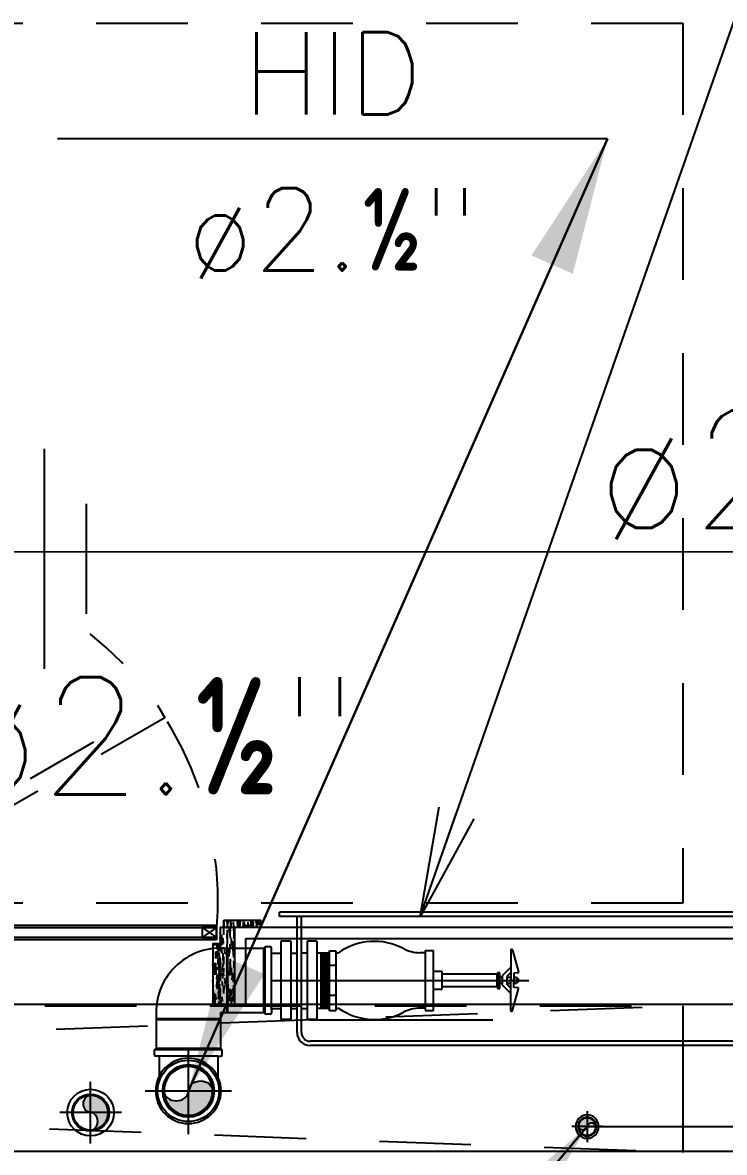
# Model space of a CAD drawing. Header units: millimetres. Extents: x 188.6 to 263.2, y 40.1 to 120.1.
# Drawn here: x 211.347 to 212.304, y 86.378 to 87.919 of the extents above; entities that cross this region are included whole.
import ezdxf
from ezdxf.enums import TextEntityAlignment as Align

# ---------------------------------------------------------------- set-up
doc = ezdxf.new("R2010")
doc.units = ezdxf.units.MM
for name, pattern in [('DASHDOT2', [0.5, 0.25, -0.125, 0, -0.125]), ('HIDDEN2', [0.1875, 0.125, -0.0625]), ('PHANTOM', [2.5, 1.25, -0.25, 0.25, -0.25, 0.25, -0.25]), ('XREF-TIPO$0$HIDDEN', [0.375, 0.25, -0.125])]:
    doc.linetypes.add(name, pattern=pattern)
for name, color, linetype in [('ARQ', 8, 'Continuous'), ('ESTR-PILARES', 11, 'Continuous'), ('ESTR-VIGAS', 11, 'HIDDEN2'), ('ESTRUTURA', 7, 'Continuous'), ('HID-COL-AF', 7, 'Continuous'), ('INC-ALARME-COL', 254, 'Continuous'), ('INC-ALARME-CX', 96, 'Continuous'), ('INC-COL-HID', 254, 'Continuous'), ('INC-HID-CX', 244, 'Continuous'), ('INC-HID-TEXTO', 7, 'Continuous'), ('INC-HIDRANTE', 10, 'Continuous'), ('SPK-CONEXAO', 10, 'Continuous'), ('SPK-TEXTO', 7, 'Continuous'), ('SPK-TUBO-TETO', 12, 'Continuous')]:
    doc.layers.add(name, color=color, linetype=linetype)
doc.styles.add('60-100', font='romans.shx', dxfattribs={"height": 0.16})
doc.styles.add('60-75', font='romans.shx', dxfattribs={"height": 0.12})
doc.styles.add('ROMANS', font='ROMANS.SHX', dxfattribs={"height": 0.15})
doc.dimstyles.new('IND75', dxfattribs={"dimtxt": 0.15, "dimasz": 0.1875, "dimexe": 0.15, "dimexo": 0, "dimgap": 0.1, "dimtad": 1, "dimzin": 10, "dimdsep": 46, "dimtxsty": '60-75', "dimcen": 0, "dimclrd": 256, "dimclre": 1, "dimclrt": 256, "dimadec": 0, "dimazin": 0, "dimtfac": 1, "dimtix": 1, "dimtmove": 2, "dimatfit": 3, "dimfxl": 0.15, "dimtolj": 1, "dimtzin": 6, "dimarcsym": 0})
doc.dimstyles.new('SETAS75', dxfattribs={"dimtxt": 0.16, "dimasz": 0.15, "dimexe": 0.15, "dimexo": 0, "dimgap": 0.1, "dimtad": 1, "dimzin": 10, "dimdsep": 46, "dimtxsty": '60-100', "dimblk1": 'OPEN', "dimblk2": 'OPEN', "dimsah": 1, "dimcen": 0, "dimclrd": 244, "dimclre": 244, "dimclrt": 7, "dimadec": 0, "dimazin": 0, "dimtfac": 1, "dimtix": 1, "dimtmove": 2, "dimatfit": 3, "dimldrblk": 'OPEN', "dimfxl": 0.15, "dimtolj": 1, "dimtzin": 6, "dimarcsym": 0})

# ---------------------------------------------------------------- blocks, each defined once
blk = doc.blocks.new('COBERTURA_29-09-2016')
at = {"layer": 'ESTR-PILARES', "linetype": 'Continuous'}
blk.add_lwpolyline([(5.570000250000017, 0.2000002500000022), (5.570000250000017, 0)], dxfattribs=at)
at = {"layer": 'ESTR-VIGAS'}
for p, q in [((4.040673750000014, 0.1430422500000006), (5.570000250000017, 0.2000002500000022)), ((4.031955000000013, 0.0572827500000059), (5.570000250000017, 0))]:
    blk.add_line(p, q, dxfattribs=at)
for points in [[(4.545000000000012, 1.540000500000004), (5.570000250000017, 1.540000500000004)], [(5.570000250000017, 1.540000500000004), (5.570000250000017, 0.3400005000000021)], [(5.570000250000017, 0.3400005000000021), (0.2000002499999987, 0.3400005000000021)], [(0.2000002499999987, 0.2000002500000022), (5.570000250000017, 0.2000002500000022)]]:
    blk.add_lwpolyline(points, dxfattribs=at)
blk = doc.blocks.new('XREF-TIPO$0$A$C17B41C2F')
at = {"color": 0}
for p, q in [((-0.0500000473812179, 0.0168749634176493), (-0.0305222213037268, 0.0031507220119238)), ((-0.0305222213037268, 0.0168749634176493), (-0.0500000473812179, 0.0031507220119238)), ((0.2402610395802185, 0.0031372644007206), (0.2597388656577095, 0.0168749634176493)), ((0.2597388656577095, 0.0031372644007206), (0.2402610395802185, 0.0168749634176493))]:
    blk.add_line(p, q, dxfattribs=at)
at = {"color": 0, "ltscale": 0.5}
for p, q in [((0.5305221265416549, 0.0168749634176493), (0.5499999526191459, 0.0031507220119238)), ((0.5499999526191459, 0.0168749634176493), (0.5305221265416549, 0.0031507220119238))]:
    blk.add_line(p, q, dxfattribs=at)
for points in [[(-0.0500000473812179, -3.53902578e-08), (0.5499999526191459, -3.53902578e-08), (0.5499999526191459, 0.0199999641627073), (-0.0500000473812179, 0.0199999641627073)], [(-0.0500000473812179, 0.0031507220119238), (0.5499999526191459, 0.0031249653548002), (0.5499999526191459, 0.0168749634176493), (-0.0500000473812179, 0.0168749634176493), (-0.0500000473812179, 0.0031507220119238)], [(0.5499999526191459, 0.0031507220119238), (0.5305221265416549, 0.0031507220119238), (0.5305221265416549, 0.0168749634176493), (0.5499999526191459, 0.0168749634176493)]]:
    blk.add_lwpolyline(points, close=True, dxfattribs=at)
at = {"color": 0}
for points in [[(-0.0305222213037268, 0.0031507220119238), (-0.0500000473812179, 0.0031507220119238), (-0.0500000473812179, 0.0168749634176493), (-0.0305222213037268, 0.0168749634176493)], [(0.2597388656577095, 0.0168749634176493), (0.2402610395802185, 0.0168749634176493), (0.2402610395802185, 0.0031372644007206), (0.2597388656577095, 0.0031372644007206)]]:
    blk.add_lwpolyline(points, close=True, dxfattribs=at)
blk = doc.blocks.new('A$C0BE265FA')
at = {"layer": 'ARQ'}
h = blk.add_hatch(dxfattribs=at)
h.set_pattern_fill('WOOD8', color=256, scale=0.04, angle=90, pattern_type=2)
h.set_pattern_definition([(79.69520000000003, (-5.020500730395269, -1.197394129805843), (0.0399997950214397, 0.2400000384339161), [0.00447212, -0.4427414399999975]), (90, (-5.019700730474142, -1.192994129829912), (-0.04, 0.04), [0.0044, -0.0356]), (108.4348999999999, (-5.019700730474142, -1.188594129853754), (-0.0399999361289083, 0.0800000173837185), [0.00379472, -0.1226963599999994]), (262.875, (-5.020900730414269, -1.184994128519064), (0.0399999312757586, 0.2800000151938114), [0.00322492, -0.3192654]), (264.8056, (-5.021300730433267, -1.188194128670829), (0.0399998089879781, 0.4000000268017958), [0.00441816, -0.4373962800000001]), (284.0361999999999, (-5.021700730451812, -1.19259412864676), (0.0399999222944498, -0.1200000218395896), [0.00494772, -0.15997648]), (99.46229999999994, (-5.020500730395269, -1.19419412965385), (-0.0399999255680974, 0.2000000309478123), [0.00243312, -0.2408774]), (83.65980000000005, (-5.020900730414269, -1.191794130005745), (-0.0400000631583878, -0.3199999761042569), [0.00362216, -0.35859324]), (275.7106, (-5.020500730395269, -1.188194128670829), (0.0400000525866517, -0.3599999769398341), [0.00401996, -0.3979750799999975]), (258.6901000000001, (-5.020100730493138, -1.192194129326707), (0.0399999052864643, 0.1600000300892381), [0.0020396, -0.2019211599999988]), (84.8056, (-5.020100730493138, -1.200994129278797), (-0.0399998089879779, -0.4000000268017958), [0.00441816, -0.4373962800000001]), (78.69009999999997, (-5.019700730474142, -1.196594129302865), (-0.0399999052864644, -0.160000030089238), [0.0040792, -0.19988156]), (90, (-5.018900730436143, -1.19259412864676), (-0.04, 0.04), [0.0048, -0.0352]), (110.5559999999999, (-5.018900730436143, -1.187794129349867), (-0.0799998398568635, 0.2000000737816969), [0.0034176, -0.3383425599999999]), (93.81409999999993, (-5.020100730493138, -1.184594129197876), (-0.0400002449589481, 0.5599999736578523), [0.00601332, -0.59531852]), (84.8056, (-5.020500730395269, -1.178594130077725), (-0.0399998089879779, -0.4000000268017958), [0.00441816, -0.4373962800000001]), (90, (-5.020100730493138, -1.174194130100886), (-0.04, 0.04), [0.0044, -0.0356]), (95.19439999999994, (-5.020100730493138, -1.209794129230886), (-0.039999808987978, 0.4000000268017958), [0.00441816, -0.4373962800000001]), (84.8056, (-5.020500730395269, -1.205394129254726), (-0.0399998089879779, -0.4000000268017958), [0.00441816, -0.4373962800000001]), (90, (-5.020900730414269, -1.209794129230886), (-0.04, 0.04), [0.0024, -0.0376]), (95.19439999999994, (-5.020900730414269, -1.207394129582779), (-0.039999808987978, 0.4000000268017958), [0.00441816, -0.4373962800000001]), (90, (-5.021300730433267, -1.20299412960685), (-0.04, 0.04), [0.004, -0.036]), (100.3048, (-5.021300730433267, -1.198994128950744), (0.0399997950214397, -0.2400000384339161), [0.00447212, -0.44274144]), (95.19439999999994, (-5.022100730471264, -1.194594128974812), (-0.039999808987978, 0.4000000268017958), [0.00441816, -0.4373962800000001]), (84.8056, (-5.022500730490263, -1.19019412899911), (-0.0399998089879779, -0.4000000268017958), [0.00441816, -0.4373962800000001]), (84.8056, (-5.022100730471264, -1.185794129022724), (-0.0399998089879779, -0.4000000268017958), [0.00441816, -0.4373962800000001]), (81.86989999999993, (-5.021700730451812, -1.181394129045884), (-0.03999997423262201, -0.2399999910584448), [0.00565684, -0.2771858399999974]), (90, (-5.020900730414269, -1.175794129245787), (-0.04, 0.04), [0.006, -0.034]), (77.47120000000002, (-4.996900730438483, -1.177394128390687), (0.0399999841217957, 0.2000000128163639), [0.0036878, -0.36509396]), (84.28939999999999, (-4.99610073040003, -1.173794128917734), (-0.0400000525866517, -0.3599999769398341), [0.00401996, -0.3979750800000001]), (98.13009999999994, (-4.996900730438483, -1.177394128390687), (-0.0399999742326217, 0.2399999910584448), [0.00282844, -0.2800142800000001]), (99.46229999999994, (-4.997300730457027, -1.174594129422074), (-0.0399999255680974, 0.2000000309478123), [0.0048662, -0.23844428]), (90, (-4.998100730495025, -1.209794129230886), (-0.04, 0.04), [0.0048, -0.0352]), (80.5377, (-4.998100730495025, -1.204994129933765), (-0.0399999255680975, -0.2000000309478122), [0.00243312, -0.2408774]), (291.8014, (-4.997700730476026, -1.202594128423696), (-0.039999996420026, 0.1200000109204308), [0.00215408, -0.21325252]), (282.9946000000001, (-4.996900730438483, -1.20459412875084), (-0.0799999031031338, 0.3600000307099759), [0.00533668, -0.5283298799999999]), (82.87500000000001, (-4.996900730438483, -1.172994128414984), (-0.0399999312757587, -0.2800000151938114), [0.00322492, -0.3192654]), (97.12499999999991, (-4.996900730438483, -1.172994128414984), (-0.0399999312757586, 0.2800000151938114), [0.00322492, -0.3192654]), (90, (-4.997300730457027, -1.209794129230886), (-0.04, 0.04), [0.0032, -0.0368]), (284.0361999999999, (-4.997300730457027, -1.206594129078894), (0.0399999222944498, -0.1200000218395896), [0.00329848, -0.16162576]), (86.63350000000004, (-4.998500730398064, -1.200994129278797), (-0.0400004385341794, -0.6399999728787479), [0.00681176, -0.6743637199999949]), (87.70940000000003, (-4.998100730495025, -1.19419412965385), (-0.0399998301250331, -0.9600000051670294), [0.010008, -0.9907916800000002]), (93.17979999999955, (-4.997700730476026, -1.184194129877822), (-0.0399996416930524, 0.6800000201079799), [0.00721112, -0.7138991599999974]), (99.46229999999994, (-4.998100730495025, -1.176994129069725), (-0.0399999255680974, 0.2000000309478123), [0.00729932, -0.2360112]), (100.3048, (-4.994500730439995, -1.209794129230886), (0.0399997950214397, -0.2400000384339161), [0.00447212, -0.44274144]), (105.9454, (-4.995300730479356, -1.205394129254726), (0.0399999955718552, -0.1600000050660861), [0.00582408, -0.28538032]), (90, (-4.996900730438483, -1.199794129454857), (-0.04, 0.04), [0.0052, -0.0348]), (81.86989999999993, (-4.996900730438483, -1.194594128974812), (-0.03999997423262201, -0.2399999910584448), [0.00565684, -0.2771858399999974]), (93.57629999999935, (-4.99610073040003, -1.188994129174715), (-0.0399996286932699, 0.600000026173364), [0.00641248, -0.6348362799999994]), (81.25380000000001, (-4.996500730419029, -1.182594128870731), (0.0400001678823012, 0.279999973454254), [0.00526116, -0.5208566799999949]), (75.96380000000005, (-4.995700730496992, -1.177394128390687), (-0.0399999222944498, -0.1200000218395896), [0.00494772, -0.15997648]), (90, (-4.994500730439995, -1.172594129093794), (-0.04, 0.04), [0.0028, -0.0372]), (264.8056, (-4.998500730398064, -1.200994129278797), (0.0399998089879781, 0.4000000268017958), [0.00883628, -0.4329781600000003]), (85.23639999999993, (-5.000900730396097, -1.209794129230886), (-0.0399996613064505, -0.4400000378527836), [0.00963328, -0.4720305200000002]), (90, (-5.000100730474059, -1.200194128774682), (-0.04, 0.04), [0.0092, -0.0308]), (94.08559999999996, (-5.000100730474059, -1.190994129501859), (-0.0399998452941669, 0.5200000059605934), [0.0112285199999999, -0.5501981999999951]), (90, (-5.000900730396097, -1.17979412990212), (-0.04, 0.04), [0.01, -0.03]), (97.12499999999991, (-4.99250073046187, -1.209794129230886), (-0.0399999312757586, 0.2800000151938114), [0.00967472, -0.3128156]), (96.34019999999997, (-4.993700730403361, -1.200194128774682), (-0.0400000631583877, 0.3199999761042569), [0.00724432, -0.3549710800000001]), (87.51039999999998, (-4.994500730439995, -1.192994129829912), (-0.0400007146107917, -0.8799999791882172), [0.00920868, -0.91166048]), (83.48020000000005, (-4.994100730420996, -1.183794128695126), (-0.1199999810097492, -1.039999991634944), [0.01409112, -1.395022079999999]), (93.01279999999981, (-5.018500730417144, -1.209794129230886), (-0.0400001641951632, 0.7200000004678956), [0.00761052, -0.7534413999999995]), (81.86989999999993, (-5.018900730436143, -1.202194129102735), (-0.03999997423262201, -0.2399999910584448), [0.0084852799999999, -0.2743574399999974]), (87.61409999999995, (-5.017700730495107, -1.193794128470698), (-0.0399993108224176, -0.9200000209549773), [0.0096083199999999, -0.9512246399999952]), (100.6197, (-5.017300730476109, -1.184194129877822), (0.0800003233247349, -0.4399999361847267), [0.00651152, -0.64464128]), (90, (-5.018500730417144, -1.17779412957384), (-0.04, 0.04), [0.008, -0.032]), (86.82020000000004, (-5.023300730410936, -1.209794129230886), (-0.0399996416930523, -0.6800000201079799), [0.00721112, -0.713899159999995]), (96.00899999999996, (-5.022900730393302, -1.202594128423696), (0.0399999726992737, -0.3999999900362416), [0.007642, -0.75655692]), (96.7098, (-5.023700730431301, -1.194994130157738), (0.0399997552497613, -0.3600000399100522), [0.00684688, -0.6778428000000001]), (84.28939999999999, (-5.024500730469299, -1.188194128670829), (-0.0400000525866517, -0.3599999769398341), [0.00803992, -0.39395512]), (77.90519999999998, (-5.023700730431301, -1.180194129221717), (-0.0800002693395147, -0.359999944064556), [0.00572712, -0.56698572]), (99.46229999999994, (-5.022500730490263, -1.174594129422074), (-0.0399999255680974, 0.2000000309478123), [0.0048662, -0.23844428]), (93.81409999999993, (-5.015700730400113, -1.209794129230886), (-0.0400002449589481, 0.5599999736578523), [0.00601332, -0.59531852]), (77.19570000000002, (-5.016100730419112, -1.203794130110735), (-0.1200002955069241, -0.519999913875351), [0.0090244, -0.89341672]), (90, (-5.014100730440077, -1.194994130157738), (-0.04, 0.04), [0.01, -0.03]), (95.44029999999985, (-5.014100730440077, -1.184994128519064), (0.0399997348496507, -0.4400000124883264), [0.008438, -0.8353629199999995]), (96.7098, (-5.014900730478075, -1.176594129749672), (0.0399997552497613, -0.3600000399100522), [0.00684688, -0.6778428000000001]), (90, (-5.026100730428423, -1.209794129230886), (-0.04, 0.04), [0.0068, -0.0332]), (98.13009999999994, (-5.026100730428423, -1.20299412960685), (-0.0399999742326217, 0.2399999910584448), [0.01131372, -0.2715289999999999]), (87.61409999999995, (-5.027700730388005, -1.191794130005745), (-0.0399993108224176, -0.9200000209549773), [0.0096083199999999, -0.9512246399999952]), (84.47250000000003, (-5.02730073048542, -1.182194129549769), (0.0799994151865981, 0.840000068775989), [0.01245792, -1.233335]), (96.8428, (-4.989700730446202, -1.209794129230886), (0.0800003199169901, -0.6799999746191423), [0.0100717599999999, -0.9971025199999948]), (90, (-4.990900730503199, -1.199794129454857), (-0.04, 0.04), [0.0112, -0.0288]), (86.34780000000003, (-4.990900730503199, -1.188594129853754), (-0.0799994919411372, -1.240000037688629), [0.0188382399999999, -1.864987639999988]), (90, (-5.003700730412218, -1.209794129230886), (-0.04, 0.04), [0.0096, -0.0304]), (94.76359999999987, (-5.003700730412218, -1.200194128774682), (-0.0399996613064504, 0.4400000378527836), [0.0096332799999999, -0.4720305199999979]), (88.15239999999996, (-5.004500730450216, -1.190594128318707), (-0.0399997735908692, -1.200000018572352), [0.01240644, -1.22823856]), (87.2737, (-5.004100730431217, -1.178194128895029), (-0.0399998407090877, -0.8000000117989386), [0.00840952, -0.8325423200000001]), (84.8056, (-5.010100730482918, -1.209794129230886), (-0.0399998089879779, -0.4000000268017958), [0.00883628, -0.4329781600000002]), (90, (-5.00930073044492, -1.200994129278797), (-0.04, 0.04), [0.0128, -0.0272]), (91.90919999999942, (-5.00930073044492, -1.188194128670829), (-0.0400009696431283, 1.159999961263149), [0.01200668, -1.188659799999997]), (93.57629999999935, (-5.009700730464373, -1.176194128566975), (-0.0399996286932699, 0.600000026173364), [0.00641248, -0.6348362799999994])])
h.paths.add_polyline_path([(0.3496704027588748, -1.209794129230886), (0.3496704027588748, -1.199794129454857), (0.2996704028296335, -1.199794129454857), (0.2996704028296335, -1.209794129230886)])
h = blk.add_hatch(dxfattribs=at)
h.set_pattern_fill('WOOD8', color=256, scale=0.04, angle=90, pattern_type=2)
h.set_pattern_definition([(79.69520000000003, (-4.985500730479087, -1.287503030845073), (0.0399997950214397, 0.2400000384339161), [0.00447212, -0.4427414399999976]), (90, (-4.98470073055705, -1.283103030868915), (-0.04, 0.04), [0.0044, -0.0356]), (108.4348999999999, (-4.98470073055705, -1.278703030892984), (-0.0399999361289083, 0.0800000173837185), [0.00379472, -0.1226963599999994]), (262.875, (-4.985900730498086, -1.27510302955784), (0.0399999312757586, 0.2800000151938114), [0.00322492, -0.3192654]), (264.8056, (-4.986300730517085, -1.278303029709832), (0.0399998089879781, 0.4000000268017958), [0.00441816, -0.4373962800000001]), (284.0361999999999, (-4.986700730536084, -1.282703029685989), (0.0399999222944498, -0.1200000218395896), [0.00494772, -0.15997648]), (99.46229999999994, (-4.985500730479087, -1.28430303069308), (-0.0399999255680974, 0.2000000309478123), [0.00243312, -0.2408774]), (83.65980000000005, (-4.985900730498086, -1.281903031044975), (-0.0400000631583878, -0.3199999761042569), [0.00362216, -0.35859324]), (275.7106, (-4.985500730479087, -1.278303029709832), (0.0400000525866517, -0.3599999769398341), [0.00401996, -0.3979750799999975]), (258.6901000000001, (-4.98510073057605, -1.282303030365028), (0.0399999052864643, 0.1600000300892381), [0.0020396, -0.2019211599999988]), (84.8056, (-4.98510073057605, -1.291103030318025), (-0.0399998089879779, -0.4000000268017958), [0.00441816, -0.4373962800000001]), (78.69009999999997, (-4.98470073055705, -1.286703030340959), (-0.0399999052864644, -0.160000030089238), [0.0040792, -0.19988156]), (90, (-4.983900730519052, -1.282703029685989), (-0.04, 0.04), [0.0048, -0.0352]), (110.5559999999999, (-4.983900730519052, -1.27790303038887), (-0.0799998398568635, 0.2000000737816969), [0.0034176, -0.3383425599999999]), (93.81409999999993, (-4.98510073057605, -1.274703030236878), (-0.0400002449589481, 0.5599999736578523), [0.00601332, -0.59531852]), (84.8056, (-4.985500730479087, -1.268703031116045), (-0.0399998089879779, -0.4000000268017958), [0.00441816, -0.4373962800000001]), (90, (-4.98510073057605, -1.264303031139887), (-0.04, 0.04), [0.0044, -0.0356]), (95.19439999999994, (-4.98510073057605, -1.299903030269661), (-0.039999808987978, 0.4000000268017958), [0.00441816, -0.4373962800000001]), (84.8056, (-4.985500730479087, -1.295503030293956), (-0.0399998089879779, -0.4000000268017958), [0.00441816, -0.4373962800000001]), (90, (-4.985900730498086, -1.299903030269661), (-0.04, 0.04), [0.0024, -0.0376]), (95.19439999999994, (-4.985900730498086, -1.29750303062201), (-0.039999808987978, 0.4000000268017958), [0.00441816, -0.4373962800000001]), (90, (-4.986300730517085, -1.293103030644715), (-0.04, 0.04), [0.004, -0.036]), (100.3048, (-4.986300730517085, -1.289103029989972), (0.0399997950214397, -0.2400000384339161), [0.00447212, -0.44274144]), (95.19439999999994, (-4.987100730555083, -1.284703030014042), (-0.039999808987978, 0.4000000268017958), [0.00441816, -0.4373962800000001]), (84.8056, (-4.987500730574082, -1.280303030037885), (-0.0399998089879779, -0.4000000268017958), [0.00441816, -0.4373962800000001]), (84.8056, (-4.987100730555083, -1.275903030061043), (-0.0399998089879779, -0.4000000268017958), [0.00441816, -0.4373962800000001]), (81.86989999999993, (-4.986700730536084, -1.271503030084885), (-0.03999997423262201, -0.2399999910584448), [0.00565684, -0.2771858399999974]), (90, (-4.985900730498086, -1.265903030285015), (-0.04, 0.04), [0.006, -0.034]), (77.47120000000002, (-4.961900730522302, -1.267503029429008), (0.0399999841217957, 0.2000000128163639), [0.0036878, -0.36509396]), (84.28939999999999, (-4.961100730483848, -1.263903029956964), (-0.0400000525866517, -0.3599999769398341), [0.00401996, -0.3979750800000001]), (98.13009999999994, (-4.961900730522302, -1.267503029429008), (-0.0399999742326217, 0.2399999910584448), [0.00282844, -0.2800142800000001]), (99.46229999999994, (-4.962300730541301, -1.26470303046085), (-0.0399999255680974, 0.2000000309478123), [0.0048662, -0.23844428]), (90, (-4.963100730579299, -1.299903030269661), (-0.04, 0.04), [0.0048, -0.0352]), (80.5377, (-4.963100730579299, -1.295103030972768), (-0.0399999255680975, -0.2000000309478122), [0.00243312, -0.2408774]), (291.8014, (-4.962700730559845, -1.292703029462018), (-0.039999996420026, 0.1200000109204308), [0.00215408, -0.21325252]), (282.9946000000001, (-4.961900730522302, -1.294703029790071), (-0.0799999031031338, 0.3600000307099759), [0.00533668, -0.5283298799999999]), (82.87500000000001, (-4.961900730522302, -1.26310302945285), (-0.0399999312757587, -0.2800000151938114), [0.00322492, -0.3192654]), (97.12499999999991, (-4.961900730522302, -1.26310302945285), (-0.0399999312757586, 0.2800000151938114), [0.00322492, -0.3192654]), (90, (-4.962300730541301, -1.299903030269661), (-0.04, 0.04), [0.0032, -0.0368]), (284.0361999999999, (-4.962300730541301, -1.296703030117668), (0.0399999222944498, -0.1200000218395896), [0.00329848, -0.16162576]), (86.63350000000004, (-4.963500730482336, -1.291103030318025), (-0.0400004385341794, -0.6399999728787479), [0.00681176, -0.6743637199999952]), (87.70940000000003, (-4.963100730579299, -1.28430303069308), (-0.0399998301250331, -0.9600000051670294), [0.010008, -0.9907916800000002]), (93.17979999999955, (-4.962700730559845, -1.274303030917052), (-0.0399996416930524, 0.6800000201079799), [0.00721112, -0.7138991599999974]), (99.46229999999994, (-4.963100730579299, -1.267103030108954), (-0.0399999255680974, 0.2000000309478123), [0.00729932, -0.2360112]), (100.3048, (-4.959500730525177, -1.299903030269661), (0.0399997950214397, -0.2400000384339161), [0.00447212, -0.44274144]), (105.9454, (-4.960300730562267, -1.295503030293956), (0.0399999955718552, -0.1600000050660861), [0.00582408, -0.28538032]), (90, (-4.961900730522302, -1.289903030492722), (-0.04, 0.04), [0.0052, -0.0348]), (81.86989999999993, (-4.961900730522302, -1.284703030014042), (-0.03999997423262201, -0.2399999910584448), [0.00565684, -0.2771858399999974]), (93.5762999999994, (-4.961100730483848, -1.279103030213035), (-0.0399996286932699, 0.600000026173364), [0.00641248, -0.6348362799999993]), (81.25380000000001, (-4.961500730502847, -1.272703029909052), (0.0400001678823012, 0.279999973454254), [0.00526116, -0.520856679999995]), (75.96380000000005, (-4.960700730582174, -1.267503029429008), (-0.0399999222944498, -0.1200000218395896), [0.00494772, -0.15997648]), (90, (-4.959500730525177, -1.262703030133024), (-0.04, 0.04), [0.0028, -0.0372]), (264.8056, (-4.963500730482336, -1.291103030318025), (0.0399998089879781, 0.4000000268017958), [0.00883628, -0.4329781600000003]), (85.23639999999993, (-4.965900730479005, -1.299903030269661), (-0.0399996613064505, -0.4400000378527836), [0.00963328, -0.4720305200000002]), (90, (-4.965100730558333, -1.290303029813911), (-0.04, 0.04), [0.0092, -0.0308]), (94.08559999999996, (-4.965100730558333, -1.281103030540634), (-0.0399998452941669, 0.5200000059605934), [0.0112285199999999, -0.5501981999999951]), (90, (-4.965900730479005, -1.269903030940895), (-0.04, 0.04), [0.01, -0.03]), (97.12499999999991, (-4.957500730546144, -1.299903030269661), (-0.0399999312757586, 0.2800000151938114), [0.00967472, -0.3128156]), (96.34019999999997, (-4.958700730487179, -1.290303029813911), (-0.0400000631583877, 0.3199999761042569), [0.00724432, -0.3549710800000001]), (87.51039999999998, (-4.959500730525177, -1.283103030868915), (-0.0400007146107917, -0.8799999791882172), [0.00920868, -0.91166048]), (83.48020000000005, (-4.959100730505269, -1.27390302973299), (-0.1199999810097492, -1.039999991634944), [0.01409112, -1.395022079999999]), (93.01279999999981, (-4.983500730500053, -1.299903030269661), (-0.0400001641951632, 0.7200000004678956), [0.00761052, -0.7534413999999995]), (81.86989999999993, (-4.983900730519052, -1.292303030141965), (-0.03999997423262201, -0.2399999910584448), [0.0084852799999999, -0.2743574399999975]), (87.61409999999995, (-4.982700730579381, -1.283903029509928), (-0.0399993108224176, -0.9200000209549773), [0.0096083199999999, -0.9512246399999952]), (100.6197, (-4.982300730559926, -1.274303030917052), (0.0800003233247349, -0.4399999361847267), [0.00651152, -0.64464128]), (90, (-4.983500730500053, -1.267903030612842), (-0.04, 0.04), [0.008, -0.032]), (86.82020000000004, (-4.988300730496121, -1.299903030269661), (-0.0399996416930523, -0.6800000201079799), [0.00721112, -0.713899159999995]), (96.00899999999996, (-4.987900730476211, -1.292703029462018), (0.0399999726992737, -0.3999999900362416), [0.007642, -0.75655692]), (96.7098, (-4.98870073051512, -1.285103031196968), (0.0399997552497613, -0.3600000399100522), [0.00684688, -0.6778428000000001]), (84.28939999999999, (-4.989500730552208, -1.278303029709832), (-0.0400000525866517, -0.3599999769398341), [0.00803992, -0.39395512]), (77.90519999999998, (-4.98870073051512, -1.270303030260947), (-0.0800002693395147, -0.359999944064556), [0.00572712, -0.56698572]), (99.46229999999994, (-4.987500730574082, -1.26470303046085), (-0.0399999255680974, 0.2000000309478123), [0.0048662, -0.23844428]), (93.81409999999993, (-4.980700730483932, -1.299903030269661), (-0.0400002449589481, 0.5599999736578523), [0.00601332, -0.59531852]), (77.19570000000002, (-4.981100730502929, -1.293903031149056), (-0.1200002955069241, -0.519999913875351), [0.0090244, -0.89341672]), (90, (-4.979100730523896, -1.285103031196968), (-0.04, 0.04), [0.01, -0.03]), (95.44029999999985, (-4.979100730523896, -1.27510302955784), (0.0399997348496507, -0.4400000124883264), [0.008438, -0.8353629199999995]), (96.7098, (-4.979900730562348, -1.266703030788903), (0.0399997552497613, -0.3600000399100522), [0.00684688, -0.6778428000000001]), (90, (-4.991100730512243, -1.299903030269661), (-0.04, 0.04), [0.0068, -0.0332]), (98.13009999999994, (-4.991100730512243, -1.293103030644715), (-0.0399999742326217, 0.2399999910584448), [0.01131372, -0.2715289999999999]), (87.61409999999995, (-4.992700730472278, -1.281903031044975), (-0.0399993108224176, -0.9200000209549773), [0.0096083199999999, -0.9512246399999952]), (84.47250000000003, (-4.992300730569241, -1.272303030588999), (0.0799994151865981, 0.840000068775989), [0.01245792, -1.233335]), (96.8428, (-4.954700730529112, -1.299903030269661), (0.0800003199169901, -0.6799999746191423), [0.0100717599999999, -0.9971025199999948]), (90, (-4.955900730586109, -1.289903030492722), (-0.04, 0.04), [0.0112, -0.0288]), (86.34780000000003, (-4.955900730586109, -1.278703030892984), (-0.0799994919411372, -1.240000037688629), [0.0188382399999999, -1.864987639999988]), (90, (-4.968700730496037, -1.299903030269661), (-0.04, 0.04), [0.0096, -0.0304]), (94.76359999999987, (-4.968700730496037, -1.290303029813911), (-0.0399996613064504, 0.4400000378527836), [0.0096332799999999, -0.472030519999998]), (88.15239999999996, (-4.969500730534035, -1.280703029357936), (-0.0399997735908692, -1.200000018572352), [0.01240644, -1.22823856]), (87.2737, (-4.969100730515036, -1.268303029932894), (-0.0399998407090877, -0.8000000117989386), [0.00840952, -0.8325423200000001]), (84.8056, (-4.975100730567191, -1.299903030269661), (-0.0399998089879779, -0.4000000268017958), [0.00883628, -0.4329781600000002]), (90, (-4.974300730529193, -1.291103030318025), (-0.04, 0.04), [0.0128, -0.0272]), (91.90919999999942, (-4.974300730529193, -1.278303029709832), (-0.0400009696431283, 1.159999961263149), [0.01200668, -1.188659799999997]), (93.5762999999994, (-4.974700730548192, -1.26630302960484), (-0.0399996286932699, 0.600000026173364), [0.00641248, -0.6348362799999993])])
h.paths.add_polyline_path([(0.2846724246501253, -1.31472879702187), (0.3146724246767008, -1.31472879702187), (0.3146704028440581, -1.209794129230886), (0.2946704028249769, -1.209794129230886), (0.2946704028249769, -1.23179413075104), (0.2846704028147542, -1.23179413075104)])
for p, q in [((0.3146733832918471, -1.314729251047991), (0.3146704028958993, -1.209795082261961)), ((1.144999275396002, -1.209615267524668), (0.3483850810589502, -1.209797635520998)), ((0.3296704139170288, -1.224729702793865), (1.129999353433049, -1.224729702793865)), ((0.3296704139170288, -1.314729704954742), (0.3296704139170288, -1.224729702793865)), ((0.3296704139170288, -1.314729704954742), (-0.3353321068930199, -1.314709768060082)), ((1.039999353600705, -1.314729704954742), (0.3296704139170288, -1.314729704954742)), ((-4.640328100989335, -1.51485720351502), (1.307903544704004, -1.514857191421696)), ((-4.550328101040122, -1.514855188201863), (2.042505899888054, -1.514855188201863))]:
    blk.add_line(p, q, dxfattribs=at)
at = {"layer": 'ARQ', "linetype": 'XREF-TIPO$0$HIDDEN', "ltscale": 0.3}
blk.add_lwpolyline([(0.219285644870979, -0.9237806109899792), (-0.3003295974003777, -1.223780610989932), (-0.3103295971764055, -1.206460103300741), (0.2092856450940417, -0.9064601033019244)], close=True, dxfattribs=at)
blk.add_lwpolyline([(0.219285644870979, -0.9237806109899792), (-0.3003295974003777, -1.223780610989932), (-0.3103295971764055, -1.206460103300741), (0.2092856450940417, -0.9064601033019244)], close=True, dxfattribs=at)
at = {"layer": 'ARQ', "ltscale": 0.5}
blk.add_lwpolyline([(0.2996704028296335, -1.199794129454857), (0.3496704027588748, -1.199794129454857), (0.3496704027588748, -1.209794129230886), (0.2996704028296335, -1.209794129230886)], close=True, dxfattribs=at)
blk.add_lwpolyline([(0.2996704028296335, -1.199794129454857), (0.3496704027588748, -1.199794129454857), (0.3496704027588748, -1.209794129230886), (0.2996704028296335, -1.209794129230886)], close=True, dxfattribs=at)
blk.add_lwpolyline([(0.3146704028440581, -1.209794129230886), (0.2946704028249769, -1.209794129230886), (0.2946704028249769, -1.23179413075104), (0.2846704028147542, -1.23179413075104), (0.2846724246501253, -1.31472879702187), (0.3146724246767008, -1.31472879702187), (0.3146704028440581, -1.209794129230886)], dxfattribs=at)
blk.add_lwpolyline([(0.3146704028440581, -1.209794129230886), (0.2946704028249769, -1.209794129230886), (0.2946704028249769, -1.23179413075104), (0.2846704028147542, -1.23179413075104), (0.2846724246501253, -1.31472879702187), (0.3146724246767008, -1.31472879702187), (0.3146704028440581, -1.209794129230886)], dxfattribs=at)
at = {"layer": 'ARQ', "linetype": 'XREF-TIPO$0$HIDDEN', "ltscale": 0.3}
blk.add_arc((-0.1746340919103204, -1.172674133933924), 0.4662650249396418, 354.6115353125227, 51.21648042674089, dxfattribs=at)
at = {"layer": 'ARQ', "xscale": -1}
blk.add_blockref('XREF-TIPO$0$A$C17B41C2F', (0.2396703554427404, -1.226460067463904), dxfattribs=at)
blk = doc.blocks.new('RED')
for p, q in [((0, -0.2000000000000455), (0, 0.2000000000000455)), ((0.0765973255338395, -0.1000000000001364), (0.0765973255338395, 0.1000000000001364))]:
    blk.add_line(p, q)
blk = doc.blocks.new('INDU')
at = {"color": 7}
blk.add_line((-0.0049999999999955, 0), (0.0049999999999955, 0), dxfattribs=at)
at = {"style": 'ROMANS'}
for tag, p in [('TQ-01', (0, 0.0011890419920064)), ('100', (0, -0.0017175051823415))]:
    blk.add_attdef(tag, text='', height=0.0015, dxfattribs=at).set_placement(p, align=Align.MIDDLE)
blk = doc.blocks.new('C50')
h = blk.add_hatch(color=8)
edge = h.paths.add_edge_path()
edge.add_arc((1.0388284327e-05, 3.6e-15), 0.0237603882843259, 540, 720)
edge.add_ellipse((0.0118905824264886, 3.6e-15), major_axis=(0.0118801941421629, 0), ratio=0.8157909428880827, start_angle=180, end_angle=360, ccw=False)
edge.add_ellipse((-0.0118698058578382, 3.6e-15), major_axis=(-0.0118801941421629, 0), ratio=0.8157909428880827, start_angle=180, end_angle=360)
at = {"color": 252}
for p, q in [((0, -0.0420705258912335), (0, 0.0420705258911767)), ((0.0420705258912904, 0), (-0.0420705258912904, 0))]:
    blk.add_line(p, q, dxfattribs=at)
at = {"color": 0}
for centre, radius in [((0, -2.84e-14), 0.0317999999999755), ((0, 0), 0.0253499999999986)]:
    blk.add_circle(centre, radius, dxfattribs=at)
at = {"color": 8}
blk.add_circle((0, 0), 0.0237499999999987, dxfattribs=at)
blk.add_ellipse((-0.0118749999999999, 3.6e-15), major_axis=(-0.011875, 0), ratio=0.8157909428880826, start_param=3.141592653589792, end_param=6.283185307179584, dxfattribs=at)
at = {"color": 8, "extrusion": (0, 0, -1)}
blk.add_ellipse((0.0118749999999999, 3.6e-15), major_axis=(0.011875, 0), ratio=0.8157909428880826, start_param=0, end_param=3.141592653589792, dxfattribs=at)
blk = doc.blocks.new('CX-HID')
at = {"layer": 'INC-HID-CX', "linetype": 'DASHDOT2'}
blk.add_line((0.1654386020817355, 0.0968604479633228), (0.4656452383472926, 0.0968508110183422), dxfattribs=at)
blk.add_line((0.1654386020817355, 0.0968604479633228), (0.4656452383472926, 0.0968508110183422), dxfattribs=at)
at = {"layer": 'INC-HIDRANTE'}
for p, q in [((0.1242106258125659, 0.237793092833229), (0.1242106258125659, 0.2437914323931665)), ((0.784194021412759, 0.2437914323931665), (0.1242106258125659, 0.2437914323931665)), ((0.784194021412759, 0.237793092833229), (0.1242106258125659, 0.237793092833229)), ((0.1482039840527705, 0.0797897719530312), (0.1482039840527705, 0.237793092833229)), ((0.1542023236127079, 0.0797897719530312), (0.1542023236127079, 0.237793092833229)), ((0.7542023236122759, 0.0797897719530312), (0.7542023236122759, 0.237793092833229)), ((0.7602006631722134, 0.0797897719530312), (0.7602006631722134, 0.237793092833229)), ((0.7841940214124179, 0.237793092833229), (0.7841940214124179, 0.2437914323931665)), ((0.126289255770871, 0.204007990128801), (0.126289255770871, 0.0972949444461193)), ((0.1397868000660765, 0.204007990128801), (0.126289255770871, 0.204007990128801)), ((0.1397868000660765, 0.204007990128801), (0.1397868000660765, 0.0972949444461193)), ((0.1618737457868065, 0.204007990128801), (0.1618737457868065, 0.0972949444461193)), ((0.1753712900820119, 0.204007990128801), (0.1618737457868065, 0.204007990128801)), ((0.1753712900820119, 0.204007990128801), (0.1753712900820119, 0.0972949444461193)), ((0.0385980664014483, 0.1945514672866437), (0.1025694283260066, 0.1945514672866437)), ((0.0523667153458973, 0.1933514672866892), (0.0535667153458803, 0.1945514672866437)), ((0.0523667153458973, 0.1933514672866892), (0.0523667153458973, 0.1067514672887313)), ((0.0535667153458803, 0.1945514672866437), (0.0535667153458803, 0.1067514672887313)), ((0.1046694283259626, 0.1966514672865998), (0.1025694283260066, 0.1945514672866437)), ((0.1025694283260066, 0.1945514672866437), (0.1025694283260066, 0.1067514672887313)), ((0.1046694283259626, 0.1966514672865998), (0.1046694283259626, 0.1966514672865998)), ((0.1118694283258037, 0.1966514672865998), (0.1046694283259626, 0.1966514672865998)), ((0.1046694283259626, 0.1046514672887753), (0.1046694283259626, 0.1966514672865998)), ((0.1133694283257682, 0.1906514672867416), (0.1133694283257682, 0.1951514672866352)), ((0.1133694283257682, 0.1506514672876875), (0.1133694283257682, 0.1906514672867416)), ((0.1133694283256545, 0.1879310046391112), (0.126289255770871, 0.1879310046391112)), ((0.1397868000660765, 0.1879310046391112), (0.1482039840527705, 0.1879310046391112)), ((0.1542023236127079, 0.188441006515248), (0.1618737457868065, 0.188441006515248)), ((0.1753712900820119, 0.188441006515248), (0.1926038134326973, 0.188441006515248)), ((0.1926038134326973, 0.1128619280596723), (0.1926038134326973, 0.1911870593406348)), ((0.1926038134326973, 0.1911870593406348), (0.2011365138903329, 0.1911870593406348)), ((0.2011365138903329, 0.1911870593406348), (0.2011365138903329, 0.1504081132946595)), ((0.2011365138903329, 0.188441006515248), (0.2048667114784166, 0.188441006515248)), ((0.3228692843551926, 0.188441006515248), (0.3158514193776227, 0.188441006515248)), ((0.3228692843551926, 0.1914304133332081), (0.3228692843551926, 0.1098725212417122)), ((0.3228692843551926, 0.1914304133332081), (0.3344037146141545, 0.1914304133332081)), ((0.3344037146141545, 0.1096374840888785), (0.3344037146141545, 0.1914304133332081)), ((0.4396007528082464, 0.1917602399556273), (0.439766537341484, 0.1506613916488533)), ((0.4419756603685984, 0.1920011027116999), (0.4503974964288773, 0.1623804013004957)), ((0.2011365138903329, 0.1707975863176472), (0.1926038134326973, 0.1707975863176472)), ((0.3459381448726617, 0.1627437938680742), (0.3344037146141545, 0.1627437938680742)), ((0.3459381448726617, 0.138559140706846), (0.3459381448726617, 0.1627437938680742)), ((0.3459381448726617, 0.1595542001985706), (0.4206528509928377, 0.1595542001985706)), ((0.4206528509928377, 0.1595542001985706), (0.4206528509928377, 0.142002725624323)), ((0.4492454533271939, 0.1608460696896401), (0.4437014705715683, 0.1604157944023683)), ((0.4437014705715683, 0.1604157944023683), (0.4437014705715683, 0.1485877852117738)), ((0.1133694283257682, 0.1106514672886334), (0.1133694283257682, 0.1506514672876875)), ((0.1926038134326973, 0.1093941300958505), (0.1926038134326973, 0.1502905947180153)), ((0.2011365138903329, 0.1504081132946595), (0.2011365138903329, 0.109629167249139)), ((0.4206528509928377, 0.142002725624323), (0.3458845055527036, 0.142002725624323)), ((0.4396007528082464, 0.1097507788457079), (0.439766537341484, 0.1522208060130907)), ((0.4419756603685984, 0.1095099160896353), (0.4503622193140018, 0.1390377856235574)), ((0.4437014705715683, 0.1410952243985122), (0.4437014705715683, 0.1529232335891066)), ((0.4493023221859859, 0.1406620285700484), (0.4437014705715683, 0.1410952243985122)), ((0.2011365138903329, 0.1300186402716719), (0.1926038134326973, 0.1300186402716719)), ((0.3344037146141545, 0.138559140706846), (0.3459381448726617, 0.138559140706846)), ((-0.0438999999989562, 0.1120534008862108), (-0.0438999999989562, 0.0583204916425331)), ((0.1133694283256545, 0.1123519261831944), (0.126289255770871, 0.1123519261830808)), ((0.1133694283257682, 0.1106514672886334), (0.1133694283257682, 0.1061514672887398)), ((0.1397868000660765, 0.1123519261830808), (0.1482039840527705, 0.1123519261830808)), ((0.1542023236127079, 0.1123519261830808), (0.1618737457868065, 0.1123519261830808)), ((0.1753712900820119, 0.1128619280596723), (0.1926038134326973, 0.1128619280596723)), ((0.2011365138903329, 0.1093941300958505), (0.1926038134326973, 0.1093941300958505)), ((0.2011365138903329, 0.1128619280596723), (0.2048667114784166, 0.1128619280596723)), ((0.3228692843551926, 0.1128619280596723), (0.3158514193776227, 0.1128619280596723)), ((0.3228692843551926, 0.1096374840888785), (0.3344037146141545, 0.1096374840888785)), ((-0.0426999999989732, 0.0987204916416005), (-0.0438999999989562, 0.0975204916416175)), ((-0.0438999999989562, 0.0975204916416175), (0.0438999999990131, 0.0975204916416459)), ((-0.0426999999989732, 0.0987204916416005), (0.0438999999989847, 0.0987204916415721)), ((0.0438999999989847, 0.1067514672887313), (0.0438999999989847, 0.0583204916425046)), ((0.0438999999989847, 0.1067514672887313), (0.1025694283260066, 0.1067514672887313)), ((0.1046694283259626, 0.1046514672887753), (0.1025694283260066, 0.1067514672887313)), ((0.1118694283258037, 0.1046514672887753), (0.1046694283259626, 0.1046514672887753)), ((0.1397868000660765, 0.0972949444461193), (0.126289255770871, 0.0972949444461193)), ((0.1753712900820119, 0.0972949444461193), (0.1618737457868065, 0.0972949444461193)), ((0.7422056444927421, 0.0677930928331563), (0.1661990027325828, 0.0677930928331563)), ((0.7422056444927421, 0.0617947532732188), (0.1661990027325828, 0.0617947532732188)), ((-0.0459999999988838, 0.056220491642577), (-0.0438999999989562, 0.0583204916425331)), ((0.0459999999989407, 0.056220491642577), (-0.0459999999988838, 0.056220491642577)), ((-0.0459999999988838, 0.056220491642577), (-0.0459999999988838, 0.056220491642577)), ((-0.0459999999988838, 0.0490204916427644), (-0.0459999999988838, 0.056220491642577)), ((-0.0399999999990257, 0.0475204916427998), (-0.0444999999989193, 0.0475204916427998)), ((-0.0438999999989562, 0.0583204916425331), (0.0438999999989847, 0.0583204916425046)), ((-0.0399999999990257, 0.0475204916427998), (-0.0399999999990257, 0.0126194171731555)), ((0, 0.0475204916427714), (-0.0399999999990257, 0.0475204916427998)), ((0.0399999999990826, 0.0475204916428282), (0, 0.0475204916427714)), ((0.0399999999990826, 0.0475204916428282), (0.0399999999990541, 0.0126194171732692)), ((0.0399999999990826, 0.0475204916428282), (0.0444999999989761, 0.0475204916427998)), ((0.0459999999989407, 0.056220491642577), (0.0438999999989847, 0.0583204916425046)), ((0.0459999999989407, 0.0490204916427644), (0.0459999999989407, 0.056220491642577))]:
    blk.add_line(p, q, dxfattribs=at)
at = {"layer": 'INC-HIDRANTE', "linetype": 'PHANTOM'}
for p, q in [((0.1808707165266696, 0.188441006515248), (0.1808707165266696, 0.1128619280596723)), ((0.1823624673832, 0.188441006515248), (0.1823624673832, 0.1128619280596723)), ((0.1837050431543048, 0.188441006515248), (0.1837050431543048, 0.1128619280596723)), ((0.1853459690962609, 0.188441006515248), (0.1853459690962609, 0.1128619280596723)), ((0.1868377199527913, 0.188441006515248), (0.1868377199527913, 0.1128619280596723)), ((0.1883294708097765, 0.188441006515248), (0.1883294708097765, 0.1128619280596723)), ((0.1898212216658521, 0.188441006515248), (0.1898212216658521, 0.1128619280596723)), ((0.1913129725228373, 0.188441006515248), (0.1913129725228373, 0.1128619280596723)), ((0.4215389930625407, 0.1610298202925406), (0.4215389930625407, 0.1399939593628261)), ((0.4246414235428803, 0.1610298202925406), (0.4215389930625407, 0.1610298202925406)), ((0.4246414235428803, 0.1397589222095377), (0.4246414235428803, 0.1610298202925406)), ((0.4246414235428803, 0.1550305163176091), (0.427956228039193, 0.1550305163176091)), ((0.439766537341484, 0.1686346156319161), (0.427956228039193, 0.1568243063296251)), ((0.427956228039193, 0.1568243063296251), (0.427956228039193, 0.1446867124712554)), ((0.439766537341484, 0.1613771198643263), (0.4342372215876368, 0.1558478041100244)), ((0.4342372215876368, 0.1558478041100244), (0.4342372215876368, 0.1456632146908561)), ((0.4342372215876368, 0.1550305163176091), (0.439766537341484, 0.1550305163176091)), ((0.4437014705715683, 0.1550305163176091), (0.4473553371424261, 0.1550305163176091)), ((0.4473553371424261, 0.1550305163176091), (0.4473553371424261, 0.1464805024832714)), ((0.1133694283257682, 0.1506514672876875), (0.4641398972642037, 0.1506514672876875)), ((0.4215389930625407, 0.1399939593628261), (0.4215389930625407, 0.1397589222095377)), ((0.4215389930625407, 0.1397589222095377), (0.4246414235428803, 0.1397589222095377)), ((0.427956228039193, 0.1464805024832714), (0.4245877842224674, 0.1464805024832714)), ((0.439766537341484, 0.1328764031689644), (0.427956228039193, 0.1446867124712554)), ((0.439766537341484, 0.1464805024832714), (0.4342372215876368, 0.1464805024832714)), ((0.439766537341484, 0.1401338989365541), (0.4342372215876368, 0.1456632146908561)), ((0.4473553371424261, 0.1464805024832714), (0.4437014705715683, 0.1464805024832714)), ((0.4473553371424261, 0.1531573761147484), (0.449603870416695, 0.1531573761147484)), ((0.449603870416695, 0.148119500160945), (0.4473553371424261, 0.148119500160945)), ((0.449603870416695, 0.1531573761147484), (0.449603870416695, 0.148119500160945))]:
    blk.add_line(p, q, dxfattribs=at)
at = {"layer": 'INC-HIDRANTE'}
blk.add_circle((0, 4.26e-14), 0.0418746990711681, dxfattribs=at)
for centre, radius, start, end in [((0.253655369195485, 0.1194303443265454), 0.0845151147285944, 62.00479522810607, 125.2592697950165), ((0.0438999999989847, 0.1067514672887313), 0.0879599369003327, 86.54430548157009, 183.4556945183103), ((0.1118694283197215, 0.195151467280553), 0.0015000000060412, 2.32113522e-07, 89.99999976788813), ((0.3158514193776227, 0.2364277229952023), 0.0479867164798672, 242.0047952281061, 270), ((0.440800420720052, 0.1917602399556273), 0.0011996679119967, 11.58225483506597, 180), ((0.4492454533271939, 0.1620457376019004), 0.0011996679119967, 270, 16.19835980216029), ((0.4492454533271939, 0.13946528119898), 0.0011996679119967, 343.801640197814, 90), ((0.4492407934646964, 0.1394639395433188), 0.0011996679119967, 339.1926688966258, 87.06011689860416), ((0.253655369195485, 0.1818725902483749), 0.0845151147285944, 234.7407302049835, 297.9952047719234), ((0.3158514193776227, 0.064875211579718), 0.0479867164798672, 90, 117.9952047719234), ((0.440800420720052, 0.1097507788457079), 0.0011996679119967, 180, 348.4177451649339), ((0.1118694283197215, 0.106151467294822), 0.0015000000060412, 270.0000002321119, 359.9999997678881), ((0.1661990027325828, 0.0797897719530312), 0.0179950186799502, 180, 270), ((0.1661990027325828, 0.0797897719530312), 0.0119966791199668, 180, 270), ((0.7422056444924009, 0.0797897719530312), 0.0119966791199668, 270, 0), ((0.7422056444924009, 0.0797897719530312), 0.0179950186799502, 270, 0), ((-0.0444999999928655, 0.0490204916488466), 0.0015000000060412, 180.0000002321119, 269.9999997678848), ((0.0444999999928655, 0.0490204916488182), 0.0015000000060412, 270.0000002321103, 359.9999997678881)]:
    blk.add_arc(centre, radius, start, end, dxfattribs=at)
at = {"layer": 'INC-HIDRANTE', "extrusion": (0, 0, -1), "xscale": 1.399999999999999, "yscale": 1.399999999999999, "zscale": -1.5}
blk.add_blockref('C50', (0, 4.26e-14), dxfattribs=at)
blk = doc.blocks.new('COLAF')
h = blk.add_hatch(color=8)
edge = h.paths.add_edge_path()
edge.add_arc((3.6e-15, 1.0388284327e-05), 0.0237603882843259, -270, -90, ccw=False)
edge.add_ellipse((3.6e-15, 0.0118905824264886), major_axis=(0, 0.0118801941421629), ratio=0.8157909428880827, start_angle=0, end_angle=180)
edge.add_ellipse((3.6e-15, -0.0118698058578382), major_axis=(0, -0.0118801941421629), ratio=0.8157909428880827, start_angle=0, end_angle=180, ccw=False)
at = {"color": 8}
for p, q in [((0, 0.0420705258912904), (0, -0.0420705258912904)), ((-0.0420705258912335, 0), (0.0420705258911767, 0))]:
    blk.add_line(p, q, dxfattribs=at)
for centre, radius in [((-2.84e-14, 0), 0.0317999999999755), ((0, 0), 0.0253499999999986)]:
    blk.add_circle(centre, radius, dxfattribs=at)
blk.add_circle((0, 0), 0.0237499999999987)
blk.add_ellipse((3.6e-15, 0.0118749999999999), major_axis=(0, 0.011875), ratio=0.8157909428880826, start_param=-1.1e-15, end_param=3.141592653589792, dxfattribs=at)
at = {"color": 8, "extrusion": (0, 0, -1)}
blk.add_ellipse((3.6e-15, -0.0118749999999999), major_axis=(0, 0.011875), ratio=0.8157909428880826, start_param=0, end_param=3.141592653589792, dxfattribs=at)
blk = doc.blocks.new('_OPEN')
at = {"color": 0, "linetype": 'ByBlock'}
for p, q in [((-1, 0.1666666666666666), (0, 0)), ((0, 0), (-1, -0.1666666666666666)), ((0, 0), (-1, 0))]:
    blk.add_line(p, q, dxfattribs=at)

msp = doc.modelspace()

# ---------------------------------------------------------------- block references
at = {"layer": 'ESTRUTURA'}
msp.add_blockref('COBERTURA_29-09-2016', (206.6770096204037, 86.37836843792485), dxfattribs=at)

# ---------------------------------------------------------------- next in the draw order: block references
at = {"layer": 'ARQ'}
msp.add_blockref('A$C0BE265FA', (211.3213003042506, 87.89474862344903), dxfattribs=at)

# ---------------------------------------------------------------- next in the draw order: linework, layer by layer
at = {"layer": 'INC-ALARME-CX'}
msp.add_lwpolyline([(212.116610737154, 86.41357934004976), (212.3474774209914, 86.41357934004976, 0.4142135623730951), (212.3974774209914, 86.46357934004978), (212.3974774209914, 86.5114467726374)], format="xyb", dxfattribs=at)
at = {"layer": 'SPK-TUBO-TETO'}
msp.add_lwpolyline([(233.886388164541, 87.18718669478125), (198.4793234652516, 87.20308955438914)], dxfattribs=at)

# ---------------------------------------------------------------- next in the draw order: block references
at = {"layer": 'HID-COL-AF', "rotation": 180}
msp.add_blockref('COLAF', (211.439338636716, 86.43261238482187), dxfattribs=at)
at = {"layer": 'INC-ALARME-CX', "xscale": -0.5, "yscale": 0.5, "zscale": 0.5, "rotation": 180}
msp.add_blockref('C50', (212.116610737154, 86.41357934004976), dxfattribs=at)
at = {"layer": 'INC-COL-HID'}
ref = msp.add_blockref('INDU', (211.7693589694674, 87.76055946938101, -0.6749999999999994), dxfattribs=dict(at, xscale=75, yscale=-75, zscale=75, rotation=180))
ref.add_attrib('100', 'ø2.½"', dxfattribs={"layer": '0', "height": 0.1124999999999998, "style": 'ROMANS'}).set_placement((211.7693589694674, 87.63174658070608), align=Align.MIDDLE)
ref.add_attrib('TQ-01', 'HID', dxfattribs={"layer": '0', "height": 0.1124999999999998, "style": 'ROMANS'}).set_placement((211.7693589694674, 87.84973761878254), align=Align.MIDDLE)
ref = msp.add_blockref('INDU', (211.7693589694675, 87.76055946938094, -0.6749999999999994), dxfattribs=dict(at, xscale=75, yscale=-75, zscale=75, rotation=180))
ref.add_attrib('100', 'ø2.½"', dxfattribs={"layer": '0', "height": 0.1124999999999998, "style": 'ROMANS'}).set_placement((211.7693589694675, 87.63174658070602), align=Align.MIDDLE)
ref.add_attrib('TQ-01', 'HID', dxfattribs={"layer": '0', "height": 0.1124999999999998, "style": 'ROMANS'}).set_placement((211.7693589694675, 87.84973761878248), align=Align.MIDDLE)
at = {"layer": 'INC-HIDRANTE', "color": 7}
for p in [(211.5726918745205, 86.46223555655433), (211.5726918745206, 86.46223555655432)]:
    msp.add_blockref('CX-HID', p, dxfattribs=at)
at = {"layer": 'SPK-CONEXAO', "xscale": -0.75, "yscale": 0.75, "zscale": 0.75, "rotation": 180}
msp.add_blockref('RED', (211.3759417180205, 87.18768895924512), dxfattribs=at)

# ---------------------------------------------------------------- next in the draw order: texts
at = {"layer": 'SPK-TEXTO', "style": '60-75'}
for s, p in [('ø2"', (212.1287738275175, 87.22985533590689)), ('ø2.½"', (211.2404118361593, 86.86653617296227))]:
    msp.add_text(s, height=0.16, dxfattribs=at).set_placement(p)

# ---------------------------------------------------------------- next in the draw order: leaders
at = {"layer": 'INC-ALARME-COL'}
for points in [[(211.0452500080944, 85.15065541179733, -0.2249999999999989), (212.116610737154, 86.41357934004976, -0.2249999999999989)], [(212.1166107371541, 86.41357931028547, -0.2249999999999989), (211.0452500080944, 85.15065541179733, -0.2249999999999989)]]:
    msp.add_leader(points, dimstyle='IND75', dxfattribs=at)
at = {"layer": 'INC-COL-HID'}
for points in [[(212.144358969467, 87.76055946938101), (211.5726918745205, 86.46223555655442)], [(211.5726918745205, 86.46223555655442), (212.144358969467, 87.76055946938101)], [(212.1443589694672, 87.76055946938094), (211.5726918745206, 86.46223555655433)], [(211.5726918745206, 86.46223555655433), (212.1443589694672, 87.76055946938094)]]:
    msp.add_leader(points, dimstyle='IND75', dxfattribs=at)
at = {"layer": 'INC-HID-TEXTO'}
msp.add_leader([(211.8889004746729, 86.69975517419189), (213.4933763304184, 91.27783775101076), (216.1122537316829, 91.27783775101076)], dimstyle='SETAS75', dxfattribs=at)

doc.saveas('drawing.dxf')
